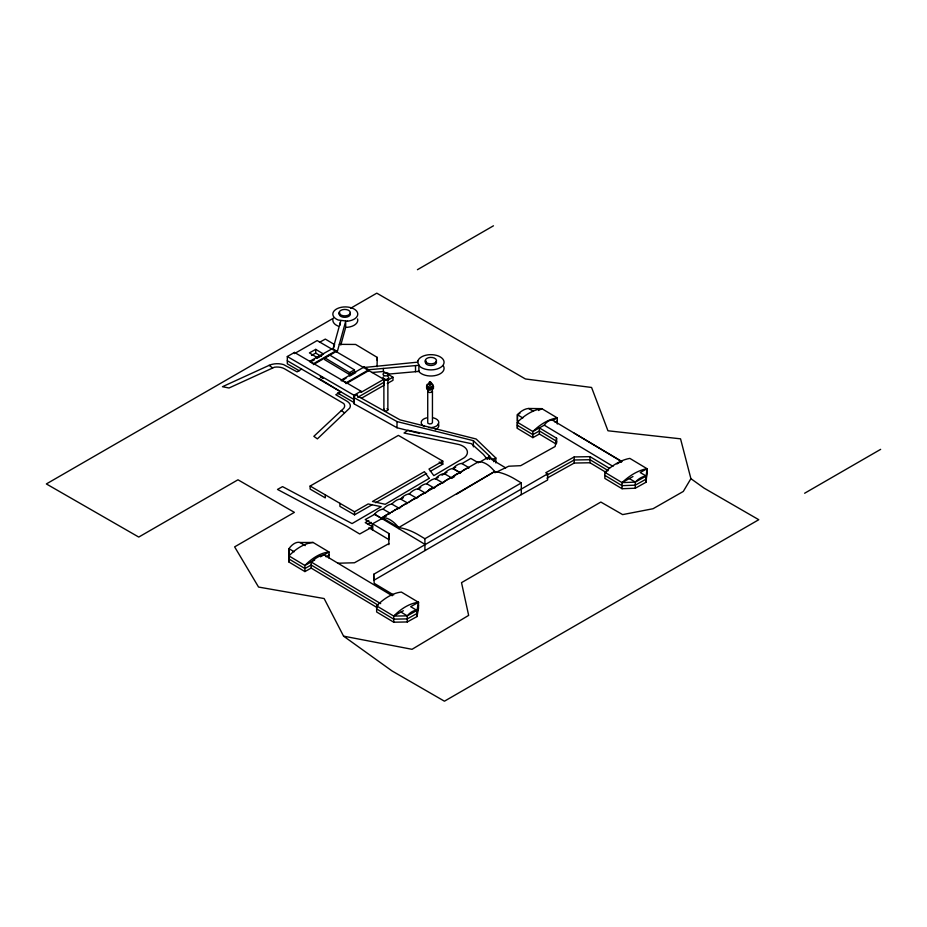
<?xml version="1.0" encoding="UTF-8"?>
<svg xmlns="http://www.w3.org/2000/svg" width="927" height="927" viewBox="0 0 927 927"><rect width="100%" height="100%" fill="white"/><g stroke="black" fill="none" stroke-linecap="round" stroke-linejoin="round"><path stroke-width="1.39" d="M376.941 607.498L311.182 568.089L304.902 571.577L288.934 562.017L288.957 548.668A12.526 7.37 -59.1 0 1 300.024 542.504L313.106 542.469L329.062 552.028L329.062 558.135M388.853 544.682L388.877 533.5L372.608 523.755L372.608 529.862L388.877 539.607L388.877 533.5M555.366 443.581L539.387 434.01L532.851 437.637L517.359 428.355L517.428 414.74A19.096 11.228 -59.1 0 1 528.68 408.483L541.82 408.645L557.301 417.926L557.301 424.033M430.406 489.132L429.827 489.317M377.057 366.756L377.243 357.405L355.632 344.45L339.305 344.346M428.761 490.151L430.522 488.911M432.017 487.973L432.225 487.926M321.205 377.15L320.452 376.582M321.669 377.289L322.816 378.135M607.197 471.009L604.856 472.307L622.063 482.619L635.285 482.121L646.165 476.061L647.058 468.714L629.85 458.401A53.754 31.611 -59.1 0 0 604.856 472.307L604.856 478.413L622.063 488.726L635.285 488.228L646.165 482.167L647.058 468.714L640.233 472.515L646.165 476.061L646.165 482.167M647.058 471.762L646.165 479.12L635.285 485.169L622.063 485.667L604.856 475.366M539.387 434.01L539.387 427.903L556.594 438.204L555.157 446.49L520.673 465.678L508.703 466.223L496.246 472.237M556.119 444.021L556.594 441.264L539.387 430.951L532.851 434.589L517.359 425.308M376.64 605.864L393.72 616.096L407.266 615.852A13.175 7.74 -59.1 0 1 416.976 610.453L418.494 602.318L401.414 592.086A45.736 26.895 -59.1 0 0 376.64 605.864L376.64 611.971L393.72 622.202L407.266 621.959L416.976 616.559L418.494 608.425L418.494 602.318L410.673 606.675L416.976 610.453L416.976 616.559M418.494 605.377L416.976 613.5L407.266 618.9L393.72 619.155L376.64 608.912M431.264 488.575L431.252 488.425M332.816 349.664L340.788 320.788M337.15 352.19L345.69 321.24L345.69 327.347L347.498 327.289A12.468 7.196 0 0 0 357.579 318.946M340.812 345.018L345.713 327.266M321.02 377.069L320.649 376.872M333.372 348.482L334.601 344.635L325.331 339.085L319.491 342.33M321.599 377.277L322.214 377.671M350.533 308.32L376.791 293.164L525.424 378.969L591.577 387.463L607.95 430.777L680.545 438.83L690.905 478.668L683.292 491.449L653.048 508.726L622.631 514.601L600.835 502.052L461.519 582.643L468.645 615.389L412.04 649.306L343.569 636.142L324.137 598.552L258.552 587.058L234.624 546.872L294.392 512.364L237.972 479.792L138.749 537.069L46.35 483.94L333.419 318.204M430.731 383.257L429.433 383.488L429.827 382.909M431.681 384.508L429.804 385.528L428.494 384.242M432.747 386.119L431.878 387.405L429.607 387.822L427.625 387.046L427.428 385.667M433.627 386.536L432.48 388.251L429.433 388.795L426.802 387.776L426.547 385.933M433.627 387.938L432.48 389.653L429.433 390.197L426.802 389.178L426.547 387.347M340.823 391.831L335.806 394.717L346.999 401.217A11.506 6.64 0 0 1 349.688 408.112L317.382 438.877L313.847 436.327L342.839 409.201A9.954 5.747 0 0 0 344.624 405.956L344.589 405.458A9.954 5.747 0 0 0 343.743 403.558L284.589 368.83A10.556 6.095 0 0 0 274.415 367.208L229.027 387.996L222.457 386.71L269.78 365.053A13.43 7.752 0 0 1 283.581 364.589L297.092 371.889L301.634 369.073M495.841 458.008L493.384 459.433L489.224 456.941L489.977 456.524L473.384 440.673L397.011 421.576L354.241 397.741L353.998 396.42L357.185 394.647L357.428 395.98L400.035 419.85L476.107 438.992L495.841 458.008L495.841 462.955M431.623 488.494L431.09 488.517M385.991 516.258L386.362 516.061M456.501 494.207L494.636 471.519A80.255 45.469 60.9 0 1 514.392 478.772L521.31 482.921L521.31 494.624L373.697 580.406L373.697 574.3L547.625 473.871L547.625 479.989L521.31 494.624M398.668 528.61L398.668 527.579L494.636 471.519L495.064 472.782M400.823 499.166L403.315 497.718M418.274 489.004L420.765 487.556M435.725 478.842L438.228 477.393M441.959 475.215L446.953 472.318M453.176 468.68L455.702 467.22M461.913 463.604L470.8 458.425L478.402 462.805M428.459 490.325L430.487 489.085M452.109 478.031L454.612 476.582M424.914 550.441L424.914 538.738L521.31 482.921M417.428 269.699L493.454 225.806M804.624 493.245L880.65 449.352M299.328 370.788L287.312 363.813L287.312 356.536L294.485 352.422L361.009 391.217L361.009 392.388L383.824 379.294L383.824 385.4L361.449 398.239M309.722 361.298L332.422 348.61L336.084 350.73L336.084 351.565L313.372 364.601M312.109 361.101L314.496 359.734M316.895 358.355L321.669 355.62M309.722 361.634L313.372 363.766L336.084 350.73M320.522 376.571L320.788 376.721M320.406 376.733L320.765 376.941M364.102 366.999L341.321 380.07L346.061 382.828L368.761 369.792L364.102 366.999L364.102 367.834M343.72 379.525L346.119 378.158M349.711 376.084L355.713 372.654M347.254 382.978L368.761 370.626L368.761 369.792M287.312 356.536L353.987 395.25L361.009 391.217M357.718 397.335L383.824 382.341M325.284 494.844L325.284 497.892L310.128 489.108L310.128 486.049L398.39 435.389L442.793 461.125L442.793 464.184L430.36 471.322M310.128 486.049L354.531 511.797L368.17 503.964L381.159 506.675L352.063 523.581L282.55 486.629L277.497 489.433L347.011 526.385L359.699 533.998L372.608 526.814L365.226 522.619L368.795 520.626M442.793 461.125L428.992 469.05L433.824 475.644L464.381 457.637A16.663 9.177 -2.1 0 0 459.305 444.601L404.056 433.025L407.938 430.267L471.345 443.651L483.43 454.45L487.382 459.433M339.908 503.315L339.908 506.374L354.531 514.844L371.936 504.856M375.667 502.712L426.629 473.454M315.736 349.375L309.398 352.897L317.219 357.59L323.558 354.056L315.736 349.375L315.736 353.083L321.321 356.432M311.507 355.435L315.736 353.083M324.751 357.764L329.688 355.018L354.473 369.873L354.473 371.82L349.537 374.566L324.751 359.722L324.751 357.764L349.537 372.619L349.537 374.566M349.537 372.619L354.473 369.873M387.266 380.429L392.99 377.243L392.99 380.302L387.266 383.488M517.428 420.846L517.428 414.74L519.931 413.349M538.483 410.499L541.82 408.645A48.494 28.517 -59.1 0 0 517.359 422.248L517.359 428.355M532.851 437.637L532.851 431.53A48.494 28.517 -59.1 0 1 557.301 417.926L552.886 420.383A9.293 5.458 -59.1 0 0 544.265 425.18L532.851 431.53L517.359 422.248M367.602 524.346L371.171 522.365M479.618 462.121L488.17 457.37L505.713 467.892M424.914 544.334L374.74 514.265L365.226 519.56L372.411 523.871L381.936 518.575A15.55 8.934 -60.2 0 1 389.966 513.581M555.099 422.214L557.301 420.985M314.67 560.035L304.902 565.47L288.934 555.91A43.627 25.655 -59.1 0 1 313.106 542.469M320.487 556.803L329.062 552.028A43.627 25.655 -59.1 0 0 304.902 565.47L304.902 571.577M368.819 527.822L372.608 529.862M326.014 556.779L329.062 555.088M388.842 543.639L354.462 562.77L337.949 563.222M609.479 468.332L589.989 456.652L574.219 456.941L545.76 472.758L547.625 473.871M547 475.134L574.219 459.989L589.989 459.711L608.251 470.661M547 478.181L574.219 463.048L589.989 462.758L605.818 472.249M622.063 488.726L622.063 482.619L632.979 476.548M393.72 622.202L393.72 616.096L403.384 610.719M400.962 612.075L407.266 615.852L416.976 610.453M429.537 382.376L428.61 383.766L429.804 384.23L431.171 383.987L431.681 383.21L430.962 382.492M428.992 383.465L426.895 384.589L427.127 386.246L429.502 387.173L432.237 386.675L433.268 385.134L431.831 383.697M417.776 362.144L363.616 367.555L333.905 350.302M371.866 372.503L383.384 371.495L392.99 377.243M387.579 374.172L419.317 371.368M353.987 395.25L354.241 403.929L397.011 427.753L419.224 433.315M469.189 467.776L461.611 463.43A15.55 8.934 -60.2 0 0 452.886 468.517A15.55 8.934 -60.2 0 0 444.16 473.593A15.55 8.934 -60.2 0 0 435.435 478.68A15.55 8.934 -60.2 0 0 426.71 483.755A15.55 8.934 -60.2 0 0 417.984 488.83A15.55 8.934 -60.2 0 0 409.259 493.917A15.55 8.934 -60.2 0 0 400.534 498.993A15.55 8.934 -60.2 0 0 391.808 504.079A15.55 8.934 -60.2 0 0 383.083 509.155A15.55 8.934 -60.2 0 0 374.357 514.242L381.936 518.575M460.464 472.851L452.886 468.517L460.464 472.851A15.55 8.934 -60.2 0 0 451.739 477.938L444.16 473.593M435.435 478.68L443.013 483.013M426.71 483.755L434.288 488.089A15.55 8.934 -60.2 0 1 442.318 483.106M417.984 488.83L425.563 493.176M409.259 493.917L416.837 498.251A15.55 8.934 -60.2 0 1 424.867 493.257M400.534 498.993L406.895 502.643M391.808 504.079L399.386 508.413A15.55 8.934 -60.2 0 1 407.416 503.419M383.083 509.155L389.444 512.805M337.625 392.955L340.105 394.392M439.178 462.086L442.793 464.184M383.824 379.294L367.544 369.838L418.888 365.296L418.888 371.403M323.083 378.262L321.808 377.486M287.312 360.765L353.987 399.479M338.077 393.291L353.987 402.527M574.253 433.199L621.808 461.472M552.886 420.383L621.623 461.576M528.68 408.483L532.99 411.067M544.265 425.18L612.99 466.362M629.352 478.564L635.285 482.121L635.285 488.228M517.428 414.74L522.816 417.973M365.261 368.529L368.761 370.626M424.914 538.738L418.425 534.844A80.255 45.469 60.9 0 0 398.668 527.579A23.754 13.465 60.9 0 0 382.017 517.602L478.402 461.785A23.163 13.117 60.9 0 1 494.636 471.519M398.668 527.579L382.017 517.602L382.017 518.622M393.674 594.983L374.195 583.303L373.697 574.3M392.237 595.76L323.987 554.856A27.717 16.292 -59.1 0 0 311.182 561.982L311.182 568.089M300.024 542.504L305.25 545.632M294.172 551.797L288.957 548.668L288.957 554.775M311.182 561.982L380.673 603.616M378.193 605.192L311.182 565.03L304.902 568.529L288.934 558.969M319.34 378.668L340.105 391.414M690.905 478.668L704.114 488.147L758.773 519.711L444.439 701.194L392.017 670.928L343.569 636.142M341.287 410.499L344.508 412.816M269.05 365.331L272.631 367.903M425.296 360.812L426.211 362.399A5.597 3.233 0 0 0 435.389 362.55A5.597 3.233 0 0 0 432.492 357.521A5.597 3.233 0 0 0 425.296 360.812L426.211 364.044A5.597 3.233 0 0 0 433.338 365.18A5.597 3.233 0 0 0 436.2 361.252M418.355 370.777L419.861 372.573A13.198 7.625 0 0 0 436.652 375.226A13.198 7.625 0 0 0 443.419 365.968M339.155 312.851L340.07 314.438A5.597 3.233 0 0 0 349.236 314.577A5.597 3.233 0 0 0 346.339 309.56A5.597 3.233 0 0 0 339.155 312.851L340.07 315.864A5.597 3.233 0 0 0 347.185 316.988A5.597 3.233 0 0 0 350.058 313.059M429.502 489.595L428.83 490.116M589.989 456.652L589.989 462.758M574.219 456.941L574.219 463.048M556.594 438.204L556.594 443.291M493.651 459.224L493.651 461.704M489.34 456.142L489.34 458.61M489.224 456.941L489.224 459.421M473.384 440.673L473.384 446.849M425.667 361.75L425.667 363.396M415.516 365.597L415.516 371.704M407.266 615.852L407.266 621.959M397.011 421.576L397.011 427.753M387.868 379.178L387.868 409.815M383.882 379.131L383.882 409.78M383.384 368.436L383.384 371.495M377.243 357.405L377.243 360.452M372.411 523.871L372.411 529.977M354.531 511.797L354.531 514.844M354.241 397.741L354.241 403.929M346.061 382.492L346.061 383.662M341.321 379.734L341.321 380.904M340.313 322.503L340.313 324.948M339.525 313.789L339.525 315.215M332.422 348.61L332.422 349.444L317.15 340.58L294.485 353.593L294.485 352.422M288.934 555.91L288.934 562.017M622.063 482.619A53.754 31.611 -59.1 0 1 647.058 468.714M635.285 482.121A19.061 11.205 -59.1 0 1 646.165 476.061M616.976 463.987A9.293 5.458 -59.1 0 1 617.753 463.407M618.529 462.921A9.293 5.458 -59.1 0 1 620.082 462.26M620.823 462.098A9.293 5.458 -59.1 0 1 621.542 462.052M393.72 616.096A45.736 26.895 -59.1 0 1 418.494 602.318M461.159 472.133A15.55 8.934 -60.2 0 1 468.494 467.857M443.709 482.295A15.55 8.934 -60.2 0 1 451.043 478.019M408.807 502.608A15.55 8.934 -60.2 0 1 415.423 498.494M426.258 492.446A15.55 8.934 -60.2 0 1 433.593 488.181M392.063 512.098A15.55 8.934 -60.2 0 1 397.973 508.656M398.691 508.506A15.55 8.934 -60.2 0 1 399.386 508.413M338.181 326.119A12.468 7.196 0 0 1 332.886 319.595M425.296 362.457A5.597 3.233 0 0 1 425.887 360.823M339.155 314.276A5.597 3.233 0 0 1 339.734 312.631M438.204 423.732A8.83 5.099 0 0 1 435.284 429.699M433.5 417.88A8.83 5.099 0 0 1 438.506 423.952A8.83 5.099 0 0 1 428.737 427.602M424.543 426.559A8.83 5.099 0 0 1 426.744 417.834M386.907 408.819A1.993 1.147 0 0 1 387.59 410.394A1.993 1.147 0 0 1 384.856 410.788A1.993 1.147 0 0 1 384.172 409.201M387.625 378.598A1.993 1.147 0 0 1 385.841 380.302A1.993 1.147 0 0 1 384.172 378.564M387.926 376.594A2.851 1.645 0 0 1 388.031 378.819A2.851 1.645 0 0 1 384.207 379.073A2.851 1.645 0 0 1 383.442 376.895M417.961 360.73L417.706 362.712L419.861 366.466A13.198 7.625 0 0 0 440.754 367.324A13.198 7.625 0 0 0 436.802 355.458A13.198 7.625 0 0 0 417.961 360.73M430.731 382.248L429.386 382.133L430.731 382.248M432.445 391.043L431.681 392.179L429.653 392.55L427.892 391.866L427.729 390.649L427.729 422.052L427.892 423.28L429.653 423.963L431.681 423.593L432.445 422.457L432.445 391.043M429.213 478.367L385.215 504.3L372.492 501.484L424.404 471.681L429.213 478.367M347.498 321.182L338.181 320.012A12.468 7.196 0 0 1 337.277 308.598A12.468 7.196 0 0 1 356.594 311.055A12.468 7.196 0 0 1 347.498 321.182M384.415 375.678A2.851 1.645 0 0 0 388.726 374.299A2.851 1.645 0 0 0 384.496 372.828A2.851 1.645 0 0 0 384.415 375.678"/></g></svg>
